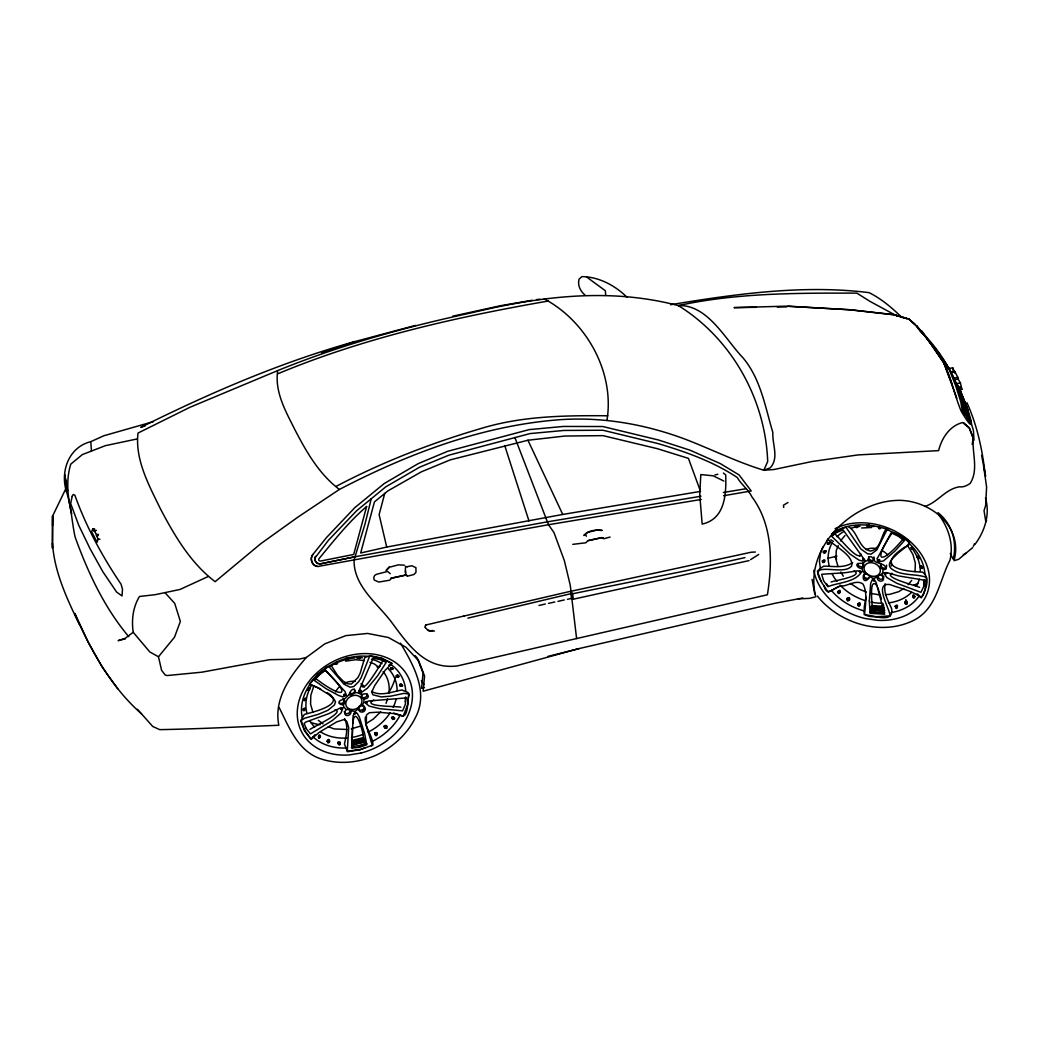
<?xml version="1.0" encoding="UTF-8"?>
<svg xmlns="http://www.w3.org/2000/svg" width="1039" height="1039" viewBox="0 0 1039 1039"><rect width="100%" height="100%" fill="white"/><g stroke="black" fill="none" stroke-linecap="round" stroke-linejoin="round"><path stroke-width="1.5" d="M52.47 543.319C54.327 571.931 66.99 598.815 79.263 624.309M52.56 525.695L52.599 516.071L66.639 487.005M358.221 741.184C360.26 742.781 357.182 743.82 357.585 741.469L357.65 743.015L356.104 743.132M897.086 316.064L870.059 301.427L856.85 293.128C797.329 293.063 736.729 292.79 678.35 305.596C731.599 338.571 765.444 399.158 767.691 461.511L763.821 470.238L770.211 467.836C779.38 457.965 772.068 444.211 772.873 432.562C765.12 406.781 760.743 378.754 742.781 357.572C725.43 339.584 707.702 304.362 678.35 305.596C609.244 287.465 539.955 296.297 471.251 312.882C405.431 326.96 340.13 345.182 277.699 370.585C274.517 391.794 285.569 411.106 294.751 429.393C306.245 451.666 319.038 474.07 339.389 489.447C408.119 453.679 482.693 425.341 560.515 419.652C602.932 416.821 645.206 424.276 684.935 439.094C711.364 449.186 736.677 461.978 763.821 470.238L773.873 469.524L811.991 461.524L857.98 454.926L938.607 450.614C941.646 438.185 949.672 425.782 962.634 422.535L969.309 427.951L973.244 438.12C971.855 452.718 978.881 469.732 970.166 483.434C966.997 485.577 963.374 487.447 959.426 486.81C945.321 489.005 937.672 502.564 924.749 506.448M352.715 723.638C354.987 703.26 363.26 731.508 363.403 737.599L365.702 743.314L358.987 745.625L351.909 746.483L353.091 715.676L355.065 711.845L357.312 713.494L359.39 717.183L364.585 733.495L366.806 744.82L359.676 747.275L352 748.093L352.442 728.001M352.013 744.898L352.052 741.755L352.013 744.898L365.118 741.612L364.325 738.69L365.118 741.612M879.202 608.347C879.475 612.568 876.682 607.789 875.293 609.477M365.338 717.157C364.195 727.339 372.689 735.067 372.949 745.041L371.352 745.924M884.709 612.465L870.994 611.633L871.098 606.711L872.072 605.594C872.046 602.113 869.136 575.788 877.098 585.879M871.253 606.841L871.202 609.854L884.449 610.659L883.644 607.594L871.253 606.841L871.448 609.763M357.104 742.989L357.195 741.132L358.234 741.223M876.28 609.516L876.435 607.776M885.163 583.671C883.163 592.581 888.085 600.659 891.566 608.503C894.358 624.647 872.241 614.659 864.188 614.685L864.279 606.854L866.045 597.243M346.026 658.103L346.221 658.804M388.989 692.87C389.885 685.402 388.209 677.376 383.105 671.636M877.332 577.385C876.604 582.528 885.786 582.398 882.994 577.074C879.656 570.943 876.046 581.217 871.344 577.463C860.045 565.554 861.565 589.243 869.656 576.918M360.923 740.339L361.91 740.002L362.182 741.664L362.572 739.859L362.598 741.56L361.676 741.95M915.06 571.645L915.333 563.125L912.917 554.436L907.969 546.176M881.046 609.971L880.124 608.023M881.462 610.023L881.76 608.114L881.54 609.646M974.829 544.592C984.751 531.358 990.271 514.435 985.479 498.11M358.377 709.169C358.832 705.741 364.118 703.974 365.221 708.04C365.988 710.442 363.312 712.715 361.014 711.988C358.754 711.988 358.949 707.611 356.806 710.027C352.831 714.442 346.494 704.987 344.753 712.299C343.948 717.754 352.403 715.702 350.766 711.066M725.741 475.875C726.261 494.785 724.884 519.097 702.156 524.072L699.754 494.759L700.806 474.576L713.248 475.81L723.832 481.057M344.636 718.676C348.623 726.781 346.104 735.755 344.454 744.132L347.494 751.704L360.169 749.755L372.287 745.236L366.299 725.69L366.429 715.04L369.313 712.728L377.677 712.183L394.093 713.611L403.249 716.053L407.587 704.871L408.756 693.987L404.08 693.351L390.703 696.156L381.261 696.935L372.884 694.779L371.715 692.065L374.806 685.402L385.079 670.363L392.145 663.414L381.716 658.116L370.079 655.635L364.819 657.505L360.13 673.233L357.91 677.584L351.429 684.013L347.948 683.883L343.26 681.246L337.415 675.168L331.415 665.869L327.038 666.817L317.791 674.116L309.271 684.156L320.596 688.909M91.458 451.056L90.77 441.666L103.926 435.731L153.421 421.626M405.405 567.723L405.522 572.697M307.674 689.351C308.791 692.779 311.544 686.688 307.947 688.831M354.909 742.002L356.455 741.495L356.767 742.573M355.87 743.288L355.961 741.807M984.686 474.407L984.92 472.394C982.141 448.445 976.855 424.691 966.919 402.625M361.741 694.117L361.416 696.818L363.897 697.987L366.702 696.455L367.027 693.753M405.08 701.767L405.639 696.948M877.098 609.179L876.76 608.244M875.033 609.62C874.344 610.503 872.747 606.802 875.007 607.698M881.306 563.93L880.981 566.424L883.488 568.307L886.319 567.684L886.657 565.177M923.853 582.282L924.178 579.697M923.606 586.866L924.372 580.931L922.489 579.879L898.67 575.944L886.838 572.593L883.721 572.996L886.903 577.567L896.722 583.243L920.918 592.321L924.087 585.827L924.866 579.892M607.036 419.808C614.581 372.014 586.477 321.415 544.28 298.907M354.494 742.145L354.026 742.807M361.897 740.067L360.988 740.171M353.831 742.989L353.637 742.21M972.166 444.406L973.218 438.25M94.64 528.864L92.783 528.903L91.614 531.747L97.121 542.254L98.095 539.254L94.562 530.422L96.419 530.371M567.437 599.321L572.19 598.243L571.515 599.009L571.151 591.152L463.991 616.049M94.562 530.422L94.354 531.617L92.783 528.903M359.988 741.404L360.247 742.366L360.559 741.262M303.869 699.896L305.856 699.948L305.726 698.039A2.546 0.844 -60.2 0 0 305.011 698.416L303.959 699.974L304.466 700.741A2.546 1.026 -67.6 0 0 305.232 700.13L305.479 699.792M361.52 683.935C362.169 696.87 380.274 664.09 382.846 660.895M352.87 743.911L352.546 742.34L354.507 742.184M358.987 742.651C356.65 740.534 361.923 739.677 360.234 741.21M871.877 609.399L873.046 609.192M879.189 609.698L878.825 608.062L879.332 609.568M339.389 489.447L297.92 517.11L260.867 543.644L215.151 581.684C190.605 563.099 174.487 535.592 160.383 508.733C149.032 485.421 134.862 459.693 138.005 433.055L190.059 407.236L277.699 370.585M871.994 609.166L871.721 607.49M878.007 607.88L877.877 609.464M914.865 596.815C913.969 601.1 910.8 593.269 914.736 596.295C912.878 600.763 911.943 591.204 914.775 596.568M128.771 636.686C104.407 607.776 87.808 572.32 75.042 536.799C71.808 521.617 71.236 506.097 66.353 491.226L67.003 488.447M354.312 742.768L354.52 743.651M700.987 496.226L547.462 521.825L355.39 556.696L320.064 563.93L317.544 563.424L315.635 561.567A5.377 5.234 -66.5 0 1 314.986 557.982L328.454 540.254L356.715 510.668L385.794 486.836L419.561 467.212L448.9 455.16L530.02 433.575L564.06 430.445L602.88 430.237L657.999 443.562C685.662 451.77 713.092 461.485 737.3 477.537C741.352 484.706 748.34 489.447 751.872 496.785C772.808 525.007 772.652 561.567 767.418 594.763L457.498 665.895C425.393 670.038 408.587 645.18 391.521 622.127C377.274 603.217 353.442 585.957 354.078 559.956L364.988 524.137L371.261 498.746M364.014 739.846L363.585 740.197M314.986 557.982L315.22 557.099M384.729 493.46L379.118 514.63L386.716 547.059L562.748 514.448L700.52 491.395L688.441 458.381L657.479 448.718L602.997 435.64L564.852 436.042L527.942 440.237L450.303 459.848L421.34 471.849L387.82 490.928L374.443 501.889L360.663 552.995L386.716 547.059M354.883 741.963L354.948 743.638L355.858 743.469M873.5 608.335C872.786 605.815 871.981 610.828 873.838 609.075M883.137 608.685L882.449 608.335L883.384 609.516M313.739 686.234L310.83 695.234L310.57 704.182L312.973 712.455M386.04 703.364L387.495 698.87M802.77 597.996L775.029 603.269L579.074 648.583L423.12 691.221L424.574 675.986L418.691 660.843L406.132 647.375L388.339 637.491L367.624 633.439L345.792 635.634L324.765 643.881L306.349 657.466L299.531 659.064L269.776 659.687L201.839 672.181L167.162 675.558L165.24 675.025L161.616 670.389L158.473 656.778L174.513 637.167L180.357 621.413L174.708 603.36L164.954 592.62M361.741 694.857C359.663 699.026 366.196 700.312 368.066 697.338C369.183 695.104 366.338 693.442 364.364 693.844C361.053 696.078 358.832 691.883 355.117 692.597C342.727 701.468 354.572 681.753 355.117 692.597M352.728 744.093L354.494 743.612M359.234 706.078L358.286 708.767L360.351 710.416L363.351 709.39L364.299 706.702L362.247 705.052M838.187 545.54L836.226 550.722L835.953 559.255L837.966 566.489M869.279 525.137L867.994 525.526M869.526 525.202L868.188 525.812M875.163 607.711L875.267 609.516M822.914 546.969L820.628 552.423L819.472 561.346L820.342 568.359L817.394 571.203L821.252 581.84L828.2 592.217L838.538 586.58M315.596 556.255L314.947 558.151A5.351 5.221 -66.5 0 0 315.388 561.138L317.324 563.32L320.064 563.93L355.39 556.696M827.538 542.916C825.706 546.41 833.629 541.436 827.901 542.735C826.486 546.241 832.408 542.332 827.641 542.631M973.296 546.306L974.543 543.696M364.169 741.223L363.429 741.314M326.973 692.558C347.896 704.533 311.583 712.377 304.284 714.442L300.7 720.897L304.479 730.755L310.973 739.236L314.947 734.716M986.595 520.448L985.816 521.851L984.037 510.643L985.66 505.396L986.595 486.979L983.595 465.979M892.254 532.552C870.383 565.502 883.28 563.359 903.67 538.345M309.96 684.337C303.401 693.87 299.842 705.91 302.18 717.429M344.156 699.26C330.792 701.857 347.935 710.118 344.156 699.26L349.831 693.922M362.325 705.455L363.858 702.104L363.91 698.715M371.52 691.377C380.897 696.753 392.274 691.623 402.054 689.974C404.197 691.493 409.21 691.519 409.093 694.818C407.08 698.728 409.119 720.482 400.184 715.131C394.119 726.651 383.962 735.729 372.3 741.352M723.547 495.759L751.21 490.966L739.08 474.914L720.248 463.576L690.091 450.212L658.323 439.952L602.789 426.522L563.424 426.445L529.137 429.627L447.718 451.277L418.185 463.641L384.183 483.577L354.806 507.655L326.402 537.657L312.986 554.358C308.427 559.333 313.791 568.749 320.428 566.008L548.501 524.721L701.26 499.447M880.747 564.619C878.189 567.71 884.046 571.008 886.202 568.891C885.657 562.943 877.436 564.45 874.059 560.45C863.188 565.917 869.669 549.657 874.059 560.45M312.986 554.358C309.453 558.45 311.908 565.943 317.492 566.424M303.946 699.104L305.973 698.702M884.033 610.529L883.644 607.594M826.563 541.007L828.239 538.864M862.98 563.554C848.11 561.398 865.37 575.593 862.98 563.554L865.344 561.294L868.734 560.125M865.097 573.593L863.552 575.58L865.097 578.035L868.201 578.489L869.76 576.502M881.319 575.009L882.877 572.242L882.929 568.995M917.164 593.788L919.333 595.737C913.073 605.256 902.203 610.841 891.137 612.555M306.349 657.466C290.076 675.999 273.543 699.234 278.842 725.274C239.36 726.793 199.41 728.936 159.72 729.638L152.746 726.469L137.421 709.273M840.447 540.955L844.967 535.54M866.994 525.279C865.63 527.669 870.916 527.085 868.37 525.202M878.578 527.318C879.332 531.293 882.033 526.487 878.41 527.799M908.125 584.671L911.735 580.333M343.545 698.676L344.493 701.052L342.441 703.364L339.441 703.286M852.642 562.528C844.252 568.528 833.356 566.138 823.745 566.151L820.342 568.359M389.339 566.762L386.105 570.489L389.573 567.19L398.379 564.852L404.301 565.164M380.677 711.806L373.235 719.118L365.507 723.988M425.912 624.946L425.237 625.894A2.364 1.961 -30.5 0 0 425.315 627.556M972.686 547.605L958.659 559.307L954.01 560.683C963.309 527.461 931.944 501.577 900.722 500.356C853.331 499.564 803.147 548.047 815.797 596.789L809.511 598.36L798.29 598.854M832.551 533.046C848.305 522.24 869.591 523.409 887.059 529.254C890.8 532.539 921.112 541.397 904.501 547.306C874.513 566.826 901.592 571.281 922.515 572.112C931.464 578.242 925.113 590.672 921.268 597.828C912.476 590.62 900.475 588.632 890.02 584.58C872.942 582.113 890.15 609.14 890.059 615.971C886.124 615.465 862.357 619.776 864.799 611.854C865.682 602.789 867.344 592.646 863.11 584.165C857.5 579.58 849.253 584.866 843.291 585.944C835.655 584.684 827.057 599.022 824.044 585.71M337.246 663.194L337.285 662.401M831.655 534.176L834.992 531.604L845.928 527.189L860.863 548.995L867.487 553.735L871.15 554.164L876.786 549.956L887.033 529.669L888.683 530.085M832.044 535.241L836.979 531.436M363.715 741.288L362.936 741.262M208.099 576.554L180.059 589.438L155.11 594.698L139.486 596.464C132.914 607.27 131.421 619.88 133.2 632.27L125.187 638.323L118.121 640.66L125.472 638.764M362.923 739.768L363.676 739.911M425.912 624.997L464.004 615.997M758.704 554.436L750.652 559.618M882.877 608.192L881.942 608.399L882.851 609.711M881.098 608.075L880.124 608.153M354.728 741.807L355.87 741.495M388.742 665.311L391.547 663.272L381.547 658.414L369.637 656.051L361.182 677.714L358.637 681.779L353.779 686.532L350.195 687.221L344.039 684.233L328.649 666.311L318.025 674.311L309.7 684.13L317.181 687.35L329.077 694.727L333.935 699L335.519 701.702L334.506 704.897L327.908 710.286L318.713 714.183L304.687 718.222L301.167 720.456L304.804 730.599L310.479 738.235L311.557 739.002L319.155 732.365L336.779 721.858L344.403 719.456L346.831 721.586L348.701 727.56L347.273 751.197L360.143 749.483L364.962 747.833M903.813 588.438L898.787 591.633L889.683 594.373L885.358 594.594M347.286 658.245C344.532 660.388 350.377 660.609 348.429 658.219M882.462 610.101L883.319 609.997M787.952 502.499L783.458 505.214L783.744 507.474M309.947 729.456C313.739 726.586 345.532 712.079 335 709.741M963.244 554.722L965.919 553.177M336.961 663.389L335.246 663.895L337.532 662.492L337.454 663.804L335.454 663.843L336.415 662.311M329.87 665.609C340.987 658.817 354.169 655.219 367.209 656.271M357.221 741.171L358.091 740.95M875.591 608.698L875.137 607.763M886.098 529.124C881.176 535.28 880.501 549.774 870.305 551.047C858.279 548.072 857.785 531.436 848.382 526.851M336.078 486.395C383.456 461.42 433.471 442.211 484.888 427.354C524.903 415.847 566.502 415.457 607.802 415.769M358.78 740.781L360.091 740.443M360.117 657.817C362.182 655.986 355.156 657.934 359.026 658.051M838.265 530.864L842.097 529.124M879.617 608.789L879.578 608.036L877.968 608.088M277.66 373.845C364.105 337.74 456.186 317.116 548.241 301.024M90.77 441.666C68.99 447.004 60.119 471.122 66.353 491.226M361.377 725.845L351.312 728.871M359.728 741.314L359.741 740.612M359.182 746.353L366.832 743.729M321.622 352.805L354.831 341.584L415.587 325.402M145.265 425.821L140.797 427.315C209.644 393.106 280.66 362.286 354.831 341.584M373.767 699.974C360.676 706.845 396.586 706.156 400.859 707.156M831.083 582.022C835.083 580.411 864.162 576.035 854.019 570.879M610.114 537.072L603.685 538.721L601.906 537.592L588.308 540.475M948.607 368.78L952.698 367.741L954.958 373.118L954.75 371.442L950.659 372.482M957.997 378.962L957.776 377.274L953.685 378.326L953.893 380.014L957.997 378.962L960.4 382.833L961.867 389.313L959.14 390.015M956.309 383.885L960.4 382.833M547.813 656.466L579.074 648.583M351.831 740.495L363.403 737.599M351.896 741.664L364.442 738.521M352.403 742.067L364.169 739.119M359.026 742.625L360.001 742.43M351.857 745.067L365.299 741.703M452.77 316.181L500.733 305.674L532.137 300.284M424.457 687.558L421.587 688.273L423.042 673.038L417.159 657.895L415.068 655.648M377.105 667.012L380.235 666.259M827.589 558.385L836.992 556.112M467.862 618.153L570.697 593.724M390.651 578.229L405.768 575.022L407.327 575.723L405.742 575.087L391.703 578.229L389.651 580.217L378.793 582.048L374.196 579.996L373.741 577.684L374.598 575.515L376.573 574.281L387.625 571.437L390.248 573.684M744.976 557.618L685.454 570.853L572.541 593.776L571.138 591.217L751.171 552.229L755.366 552.021M715.014 474.888L717.806 474.265M572.177 598.308L573.346 599.178L749.002 560.618M539.007 605.438L545.332 604.023M548.488 603.399L554.813 601.984M557.956 601.36L564.294 599.945M136.706 439.042L105.407 445.653L82.38 454.575L70.782 464.121C65.717 480.447 67.73 497.499 71.717 513.824M353.87 742.002L352.598 742.482M407.444 566.606L411.912 565.774L415.938 567.684L415.977 572.333L413.977 574.502L407.548 576.151L405.665 574.242M723.378 492.499L745.768 488.759M670.545 304.713C735.729 293.985 803.186 284.426 869.111 292.647C881.553 298.855 892.189 307.999 902.099 317.648M355.793 742.573L356.286 743.353M351.364 747.599L354.494 747.106M345.532 661.142L355.793 659.739L364.234 660.557M346.909 729.469L334.129 728.91L328.298 726.729M892.046 573.177C882.734 577.346 915.398 585.464 919.606 587.36M861.604 527.994L871.682 527.487M536.851 299.479L540.007 299.336M884.059 613.231L869.981 612.244M96.64 534.423L98.497 534.384M96.432 535.63L98.289 535.592M98.095 539.254L99.952 539.202M756.431 307.31L734.028 307.622L787.432 306.128L850.071 309.778L893.826 314.635L907.294 318.752L894.592 314.895L850.045 309.765L788.004 306.31M777.237 307.025L786.835 306.882M345.636 748.028C333.961 748.431 321.778 745.015 313.103 736.924M354 742.768L354.715 743.145M361.702 742.002L360.975 740.339M872.072 605.594L883.773 606.295L883.033 603.633M871.098 606.711L883.773 607.477M871.474 607.244L883.358 607.958M877.371 608.192L876.371 607.958M872.994 608.945L872.747 607.698M871.046 609.971L884.631 610.789L884.059 608.581M835.018 534.202C839.98 537.76 857.435 561.592 861.201 554.475M429.354 630.634L434.445 631.063M872.981 607.581L871.656 607.633M626.894 297.128C614.854 285.387 599.074 276.881 581.944 276.608L579.087 279.101C577.346 285.18 580.398 291.258 585.048 295.115M572.801 544.345L585.801 542.787L587.84 540.799L601.893 537.657L603.464 538.293L601.906 537.592M879.371 527.085L880.669 528.15L879.617 528.344M870.708 593.386L879.591 594.892M894.592 314.895L908.813 318.986C923.684 331.181 933.58 348.013 944.295 363.767C951.477 378.91 954.724 395.807 961.114 411.041C982.621 447.614 964.465 398.924 959.413 389.95M397.508 675.272L399.184 676.129L398.586 677.194A2.546 1.584 31.7 0 1 397.314 677.077L396.002 676.155L396.353 675.363A2.546 1.377 25 0 1 397.508 675.272M349.494 693.065L352.299 693.701L354.793 691.74L354.468 689.143M361.585 741.989L361.091 740.443M158.473 656.778L149.759 651.908L133.2 632.27M882.384 609.516L882.864 609.659M393.677 713.105L400.184 715.131M864.201 610.932C851.564 607.503 839.837 600.451 831.356 590.425M827.914 539.189C833.979 546.072 854.058 555.333 851.616 566.008C843.11 577.048 806.42 558.657 821.55 581.788M370.014 662.324L374.391 663.96L379.105 667.506M392.794 719.43C398.898 718.871 388.118 714.222 392.781 719.43M866.383 592.022L859.292 589.243L850.447 583.463M381.066 659.194L384.872 660.986M894.618 533.137C912.489 544.644 913.489 540.267 897.644 553.514C894.579 556.813 885.812 563.32 890.955 568.385C900.995 576.515 914.891 573.268 926.191 577.307C926.996 579.58 924.229 602.36 919.333 595.737M912.567 549.124C915.203 549.826 909.385 545.67 911.671 548.449M906.411 601.113L905.527 600.984L904.917 602.451A2.546 2.104 -83.5 0 0 905.281 603.828L906.774 604.412L907.268 602.646A2.546 1.909 -89.7 0 0 906.696 601.386L906.411 601.113A1.416 1.104 22.4 0 1 905.774 600.023M405.262 566.203L407.015 567.164M912.839 547.774C908.567 546.54 913.684 551.8 913.073 547.982M918.918 556.865C915.008 555.449 919.047 560.865 919.307 557.32M922.216 566.567L921.048 566.294L920.359 567.242L922.45 568.567L920.866 565.761L920.957 567.476M881.293 608.244L881.514 609.698M830.81 539.761L833.382 541.462M314.895 677.896C340.61 697.922 355.169 698.974 324.908 670.09M586.775 277.114L605.399 290.777L605.659 295.427M318.311 720.313L323.025 723.871M877.228 607.893L877.994 609.672M723.391 473.044L725.793 474.966M390.443 664.194C399.457 670.246 405.34 680.636 405.742 691.506M346.169 709.507L343.922 707.104L343.052 703.935M906.502 601.01L905.969 600.061M914.995 324.311L908.813 318.986L917.398 326.882L916.892 325.895L932.905 346.416M963.776 422.847L969.309 427.951L973.972 440.237L973.426 430.497L970.062 419.237M141.512 713.858C111.718 687.61 91.977 652.284 75.925 616.465L74.86 613.4L88.133 642.102L102.29 667.259L117.628 688.636M340.104 742.742C335.35 741.885 340.948 746.95 340 742.106C334.896 739.976 340.636 749.314 340.208 742.508M909.554 543.774C918.021 551.865 924.346 562.8 924.97 574.671M865.006 574.022L862.734 571.021L861.863 567.723M817.368 596.061C840.044 624.283 883.241 637.089 915.956 619.14C937.087 606.841 939.594 580.113 949.971 560.229C953.893 544.215 948.464 527.552 938.698 514.721M427.834 630.296L425.328 627.504M921.203 567.826L922.489 567.982L922.45 566.774M937.957 512.617C952.062 523.877 957.348 542.02 953.231 559.19L950.243 553.449M948.49 367.455L955.75 385.963L960.776 401.807L962.296 410.886C969.634 419.34 973.062 432.237 966.932 407.444M917.099 326.83L920.528 331.792M938.685 354.104L943.321 360.13M932.425 345.286L940.113 355.325M941.815 359.221L948.893 369.326M932.879 345.442L939.698 354.364M348.779 708.702L350.312 710.767L348.779 713.312L345.714 713.806L344.169 711.741M305.856 728.157L310.479 733.911L332.337 720.495L340.948 713.079L343.078 707.754L339.831 708.208L328.545 713.741L305.83 722.053L304.141 723.43L306.401 729.092M921.801 330.922L943.789 362.793L956.815 398.171M421.353 680.688L424.081 684.597M941.074 356.585C953.997 373.443 961.633 393.963 965.205 414.782M922.684 333.974L921.151 331.649C943.295 353.546 959.218 382.248 963.958 413.184M959.737 390.261L961.387 392.82M826.408 583.528L827.992 586.022M957.776 377.274L954.75 371.442M960.257 386.742L961.867 389.313M840.837 572.073L843.317 576.19M585.749 535.059L586.386 536.254M400.444 643.154C413.6 665.233 429.081 692.442 415.184 718.04C406.82 734.82 392.223 747.768 375.3 755.561C358.507 762.652 339.428 764.769 321.882 759.184C298.219 752.119 289.193 727.404 279.114 707.507M343.039 698.26L344.493 701.052M359.637 740.638L359.858 742.327M353.403 742.197L353.637 743.885L353.844 743.132M527.942 440.237L562.748 514.448M514.915 437.601L548.501 524.721L553.956 532.513L564.333 560.566L570.281 585.399L576.606 638.569M960.27 390.222L967.984 409.873M943.789 362.793L951.971 383.962M958.361 385.885L965.491 404.145L968.621 415.275L969.244 421.198M958.114 385.781L966.66 411.106L967.712 418.522M956.919 383.222L965.53 408.704L966.764 416.691M862.928 562.813L863.89 565.398L861.812 566.995L858.772 566.008L857.811 563.437M504.72 445.523L528.994 521.007M878.981 591.139L881.436 598.854M877.929 587.762L878.63 590.009M964.582 402.041L967.829 413.522L968.543 419.977M874.942 609.335L874.747 607.815L875.124 608.542M981.608 455.342L985.673 476.356M812.095 579.359L814.758 593.892M67.574 490.694L64.704 474.667L66.587 485.291M952.698 367.741L953.529 372.443M572.541 593.776L573.346 599.178M873.968 556.943L874.293 559.54L871.786 560.683L868.942 559.216L868.63 556.618M405.405 570.814L405.768 575.022M335.636 691.935A16.455 13.195 -27.4 0 1 339.714 686.506M344.416 683.311A16.455 13.195 -27.4 0 1 355.247 681.428M361.078 683.597A16.455 13.195 -27.4 0 1 364.312 686.935M364.572 708.871A16.455 13.195 -27.4 0 1 362.494 710.767M395.378 677.545A59.911 48.002 -27.4 0 1 388.534 692.896M320.038 724.715A59.911 48.002 -27.4 0 1 310.661 722.443M388.378 668.804A47.443 38.014 -27.4 0 1 397.119 690.662M396.132 699.039A47.443 38.014 -27.4 0 1 393.184 707.377M390.196 712.728A47.443 38.014 -27.4 0 1 368.196 732.079M363.027 734.365A47.443 38.014 -27.4 0 1 351.546 737.469M346.779 738.002A47.443 38.014 -27.4 0 1 321.012 732.157M314.622 727.04A47.443 38.014 -27.4 0 1 309.856 720.637M306.895 713.235A47.443 38.014 -27.4 0 1 311.219 685.766M317.583 676.857A47.443 38.014 -27.4 0 1 324.116 670.636M331.064 665.804A47.443 38.014 -27.4 0 1 336.091 663.142M338.675 661.999A47.443 38.014 -27.4 0 1 346.701 659.349M349.87 658.648A47.443 38.014 -27.4 0 1 354.663 657.96M356.234 657.83A47.443 38.014 -27.4 0 1 362.507 657.791M371.468 659.194A47.443 38.014 -27.4 0 1 382.001 663.674M859.941 556.164A16.455 12.819 22.4 0 1 860.85 554.112M866.058 549.566A16.455 12.819 22.4 0 1 876.578 548.631M881.955 550.527A16.455 12.819 22.4 0 1 887.527 554.748M891.345 562.593A16.455 12.819 22.4 0 1 891.241 566.021M866.279 579.23A16.455 12.819 22.4 0 1 863.838 577.749M835.07 528.695A59.911 46.677 22.4 0 1 925.165 561.307A59.911 46.677 22.4 0 1 877.397 620.309L865.24 618.53A59.911 46.677 22.4 0 1 813.81 570.307M918.203 583.399A59.911 46.677 22.4 0 1 913.801 585.074M836.655 559.177A59.911 46.677 22.4 0 1 834.785 556.462M911.502 592.451A47.443 36.962 22.4 0 1 888.462 602.893M882.215 603.256A47.443 36.962 22.4 0 1 871.007 602.088M865.318 600.633A47.443 36.962 22.4 0 1 839.993 585.022M836.953 581.476A47.443 36.962 22.4 0 1 832.148 573.879M829.174 565.865A47.443 36.962 22.4 0 1 832.148 542.903M836.966 536.721A47.443 36.962 22.4 0 1 843.421 531.76M851.214 528.228A47.443 36.962 22.4 0 1 860.006 526.292M871.02 526.137A47.443 36.962 22.4 0 1 874.241 526.526M912.437 548.917A47.443 36.962 22.4 0 1 920.307 571.372M919.294 579.139A47.443 36.962 22.4 0 1 916.32 586.269M872.786 580.23C874.773 582.983 875.098 578.1 872.786 580.23M384.092 726.183L384.196 727.079A2.546 2.507 -90 0 0 385.053 728.248L386.937 728.287L387.015 726.404A2.546 2.429 71.2 0 0 385.95 725.417L384.092 726.183M361.26 690.753C359.546 694.208 359.039 688.013 361.26 690.753M869.318 600.815L870.072 613.322L884.644 614.205L876.059 582.321L873.734 578.944L872.163 579.931L870.656 583.424L869.318 600.815M861.76 571.658C855.188 582.58 838.85 582.243 827.862 586.697L823.654 580.827L821.654 574.281L845.175 572.723L857.656 570.84L861.76 571.658M52.599 516.071L52.444 548.124L52.599 516.071M314.259 680.389L326.103 688.714L338.493 695.442L342.519 696.792L346.403 695.247L345.052 691.597L325.454 670.168L319.142 674.908L314.259 680.389M846.733 599.464L847.655 600.984L849.162 600.438A2.546 2.533 74.2 0 0 849.811 599.126L849.305 597.594L847.733 597.828A2.546 2.494 -76.8 0 0 846.863 598.996L846.733 599.464M860.993 571.84C859.539 574.502 858.435 569.047 860.993 571.84M358.104 657.648C360.208 661.09 361.04 654.051 358.104 657.648M305.063 708.468C303.765 714.312 301.985 706.975 305.063 708.468M855.383 526.357C857.201 530.319 858.656 523.851 855.383 526.357M826.33 551.28L825.213 552.683A2.546 1.688 -39.1 0 1 823.927 553.034L823.018 552.112L824.472 550.956A2.546 1.468 -32.9 0 1 825.706 550.813L826.33 551.28M340.415 708.637C342.169 711.546 343.117 706.052 340.415 708.637M365.78 702.338C367.027 705.299 368.494 699.533 365.78 702.338M343.714 694.61C344.883 698.117 346.675 692.026 343.714 694.61M857.617 604.425C859.915 610.594 861.552 598.399 857.617 604.412M886.631 573.281C884.786 576.19 883.981 570.762 886.631 573.281M354.156 713.455C356.039 715.702 356.273 710.533 354.156 713.455M302.946 709.481C304.83 713.04 306.063 705.988 302.946 709.481M358.962 690.87L359.312 692.481L361.546 692.351L367.416 688.195L377.612 675.831L386.183 662.388L380.287 659.609L373.118 658.232L358.962 690.87M320.35 736.638C317.934 741.781 317.96 732.69 320.441 736.742C316.531 740.443 319.544 731.274 320.35 736.638M822.55 560.982C824.589 565.047 825.615 558.216 822.265 561.19C823.096 565.774 827.81 557.242 822.511 560.852M823.472 551.527C825.096 555.527 826.914 549.176 823.472 551.527M895.319 606.127C896.579 613.205 899.423 601.711 895.319 606.127M406.093 697.922L405.34 704.338L402.6 710.858L379.573 708.676L369.053 706.039L364.949 702.559L368.715 700.987L406.093 697.922M327.311 741.197L328.077 743.015L329.506 742.158A2.546 2.208 71 0 0 329.636 740.729L328.74 739.404L327.584 740.028A2.546 2.039 78.3 0 0 327.22 741.378C329.454 744.677 330.285 737.846 327.311 741.197M878.163 560.164C879.656 563.58 881.007 557.683 878.163 560.164M837.902 591.659C839.304 595.698 841.486 589.464 837.902 591.659M847.136 598.867C848.538 602.906 850.72 596.672 847.136 598.867M857.876 604.127C859.279 608.166 861.474 601.932 857.876 604.127M864.279 559.722C861.721 562.034 862.643 556.203 864.279 559.722M917.151 556.423L918.229 558.294A2.546 0.844 57.7 0 0 919.008 558.774L917.931 556.605A2.546 0.675 50.4 0 0 917.255 556.346L917.151 556.423M375.105 733.989C376.521 737.755 378.547 730.755 375.105 733.989M384.586 726.819C386.014 730.586 388.028 723.586 384.586 726.819M392.067 718.027C393.482 721.806 395.508 714.806 392.067 718.027M72.223 496.239L70.665 503.551L78.782 525.37L90.068 548.722L102.822 571.697L116.615 592.061L122.031 595.957L122.485 589.23L121.056 584.178C102.277 556.475 86.159 526.773 74.873 495.213L73.288 494.46L72.223 496.239M374.728 733.014C375.65 740.171 380.04 730.404 374.728 733.014M393.21 668.752C389.651 671.155 389.586 665.583 393.21 668.752M895.397 606.347C896.592 610.413 899.125 604.321 895.397 606.347M904.995 602.308C906.177 606.386 908.722 600.295 904.995 602.308M366.624 506.513L353.702 554.449L320.402 561.086L319.077 560.592A1.61 1.584 -65.5 0 1 318.778 559.125L319.051 558.592C334.038 540.54 348.753 521.747 366.624 506.513M837.577 591.905C839.291 597.607 842.499 586.464 837.577 591.905M877.345 558.398L877.332 560.657L878.682 561.93L883.514 560.917L894.956 551.047L904.32 540.722L898.358 536.267L891.215 532.786L877.345 558.398M307.778 689.909C309.453 691.467 310.557 685.519 307.778 689.909M390.508 668.467C391.69 672.337 394.106 665.389 390.508 668.467M396.534 676.025C397.716 679.896 400.132 672.947 396.534 676.025M399.82 685.091C401.002 688.948 403.418 682 399.82 685.091M864.89 560.359L862.786 561.112L859.045 560.164L850.149 554.164L831.655 536.332L836.59 532.539L843.071 529.877L864.89 560.359M855.097 526.513L858.11 526.578L855.097 526.513M878.773 574.684L877.812 576.983L879.89 579.191L882.916 579.113L883.877 576.814L881.799 574.606L878.773 574.684M402.574 685.753C397.924 688.273 399.742 680.727 402.574 685.753M584.489 534.786L583.931 535.527L587.503 532.436L596.36 530.189L602.23 530.422C596.152 529.721 588.97 530.15 584.489 534.786M360.91 753.054L348.87 754.976A59.911 48.002 -27.4 0 1 305.986 685.662A59.911 48.002 -27.4 0 1 403.664 670.116A59.911 48.002 -27.4 0 1 360.91 753.054M351.351 709.507A8.416 6.741 -27.4 0 0 361.767 699.715A8.416 6.741 -27.4 0 0 348.429 698.078A8.416 6.741 -27.4 0 0 351.351 709.507M865.591 572.515A8.416 6.559 22.4 0 0 879.669 573.359A8.416 6.559 22.4 0 0 871.344 562.67A8.416 6.559 22.4 0 0 865.591 572.515M427.834 630.296A8.208 6.805 -30.5 0 0 432.588 630.543A8.208 6.805 -30.5 0 1 427.847 630.244"/></g></svg>
